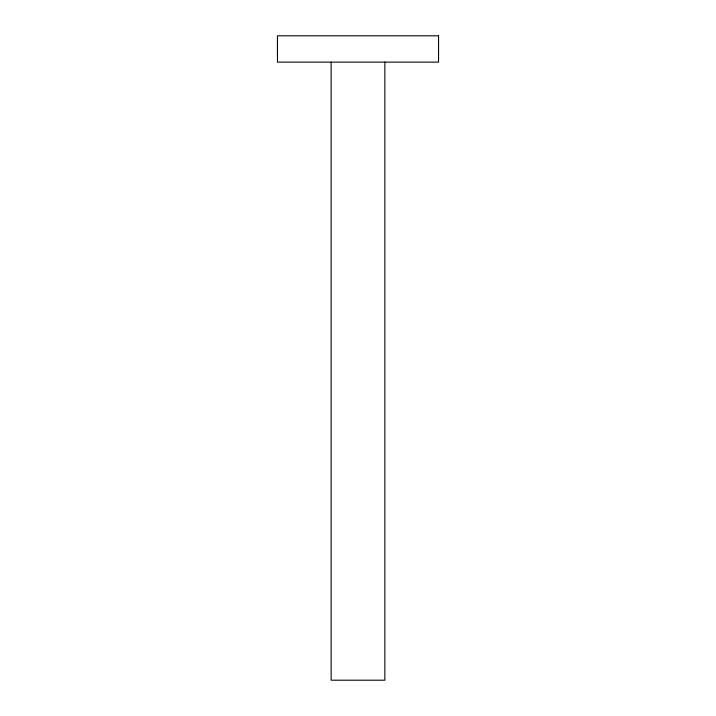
<?xml version="1.0" encoding="UTF-8"?>
<svg xmlns="http://www.w3.org/2000/svg" width="716" height="716" viewBox="0 0 716 716"><rect width="100%" height="100%" fill="white"/><g stroke="black" fill="none" stroke-linecap="round" stroke-linejoin="round"><path stroke-width="1.07" d="M384.85 61.961L384.85 680.2L331.15 680.2L331.15 62.122M438.55 35.8L277.45 35.8L277.45 62.122L438.55 62.122L438.55 35.8"/></g></svg>
